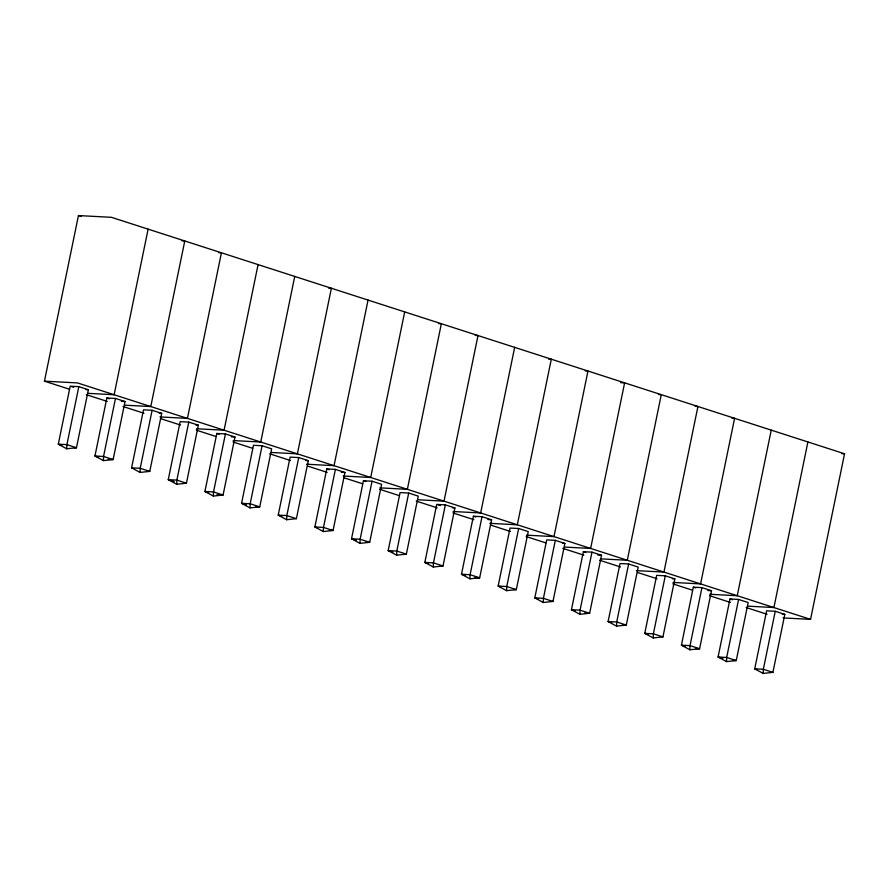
<?xml version="1.0" encoding="UTF-8"?>
<svg xmlns="http://www.w3.org/2000/svg" width="889" height="889" viewBox="0 0 889 889"><rect width="100%" height="100%" fill="white"/><g stroke="black" fill="none" stroke-linecap="round" stroke-linejoin="round"><path stroke-width="1.33" d="M66.731 448.789L66.908 444.644L78.81 386.637L88.378 389.715L76.465 447.734L66.731 448.789L58.285 444.189L70.198 386.182L78.81 386.637M103.391 460.613L103.557 456.468L115.47 398.461L125.038 401.539L113.125 459.557L103.391 460.613L94.945 456.013L106.847 398.005L115.47 398.461M140.04 472.437L140.218 468.292L152.119 410.285L161.687 413.363L149.774 471.381L140.04 472.437L131.594 467.836L143.507 409.829L152.119 410.285M176.7 484.249L176.867 480.116L188.779 422.108L198.347 425.186L186.434 483.205L176.7 484.249L168.254 479.66L180.156 421.653L188.779 422.108M213.349 496.073L213.527 491.939L225.428 433.921L234.996 437.01L223.083 495.029L213.349 496.073L204.903 491.484L216.816 433.476L225.428 433.921M250.009 507.897L250.176 503.763L262.088 445.745L271.656 448.834L259.744 506.852L250.009 507.897L241.564 503.307L253.465 445.289L262.088 445.745M286.658 519.721L286.836 515.587L298.737 457.568L308.305 460.658L296.393 518.665L286.658 519.721L278.213 515.131L290.125 457.113L298.737 457.568M323.318 531.544L323.485 527.41L335.397 469.392L344.954 472.481L333.053 530.489L323.318 531.544L314.873 526.955L326.774 468.936L335.397 469.392M359.967 543.368L360.145 539.234L372.047 481.216L381.614 484.305L369.702 542.312L359.967 543.368L351.522 538.778L363.434 480.76L372.047 481.216M396.627 555.192L396.794 551.058L408.707 493.039L418.263 496.129L406.362 554.136L396.627 555.192L388.182 550.602L400.083 492.584L408.707 493.039M433.276 567.015L433.454 562.881L445.356 504.863L454.924 507.952L443.011 565.96L433.276 567.015L424.831 562.426L436.743 504.407L445.356 504.863M469.937 578.839L470.103 574.705L482.016 516.687L491.573 519.776L479.671 577.783L469.937 578.839L461.491 574.25L473.393 516.231L482.016 516.687M506.586 590.663L506.763 586.518L518.665 528.511L528.233 531.6L516.32 589.607L506.586 590.663L498.14 586.073L510.053 528.055L518.665 528.511M543.246 602.486L543.412 598.341L555.325 540.334L564.882 543.423L552.98 601.431L543.246 602.486L534.8 597.886L546.702 539.879L555.325 540.334M579.895 614.31L580.072 610.165L591.974 552.158L601.542 555.247L589.629 613.254L579.895 614.31L571.449 609.71L583.362 551.702L591.974 552.158M616.555 626.134L616.722 621.989L628.634 563.982L638.191 567.071L626.289 625.078L616.555 626.134L608.109 621.533L620.011 563.526L628.634 563.982M653.204 637.958L653.382 633.813L665.283 575.805L674.851 578.883L662.938 636.902L653.204 637.958L644.758 633.357L656.671 575.35L665.283 575.805M689.864 649.781L690.031 645.636L701.943 587.629L711.5 590.707L699.599 648.726L689.864 649.781L681.419 645.181L693.32 587.173L701.943 587.629M726.513 661.605L726.68 657.46L738.592 599.453L748.16 602.531L736.248 660.549L726.513 661.605L718.068 657.004L729.98 598.997L738.592 599.453M763.173 673.429L763.34 669.284L775.252 611.276L784.809 614.355L772.908 672.373L763.173 673.429L754.728 668.828L766.629 610.821L775.252 611.276M69.32 389.193L44.45 381.17L78.443 215.571L111.458 217.316L844.55 453.779L810.557 619.366L783.042 617.922M148.119 229.14L114.125 394.738L87.989 393.349M258.077 264.611L224.084 430.198L196.569 428.754M294.737 276.435L260.744 442.022L233.229 440.566M368.046 300.082L334.053 465.669L306.538 464.214M404.695 311.906L370.702 477.493L343.187 476.037M514.664 347.377L480.671 512.964L453.157 511.508M771.241 430.132L737.248 595.73L709.733 594.274M807.901 441.955L773.908 607.554L747.76 606.165M182.023 240.819L184.768 240.963L150.774 406.551L124.638 405.173M218.672 252.643L221.428 252.787L187.435 418.375L159.92 416.93M328.641 288.114L331.386 288.258L297.393 453.846L271.256 452.468M438.599 323.585L441.355 323.729L407.362 489.317L379.847 487.861M475.259 335.409L478.004 335.553L444.011 501.14L417.874 499.762M548.557 359.056L551.313 359.2L517.32 524.788L489.806 523.332M585.218 370.88L587.973 371.024L553.98 536.612L526.466 535.156M620.5 382.626L624.623 382.848L590.629 548.435L564.493 547.057M658.527 394.516L661.283 394.672L627.29 560.259L601.142 558.87M695.176 406.34L697.932 406.495L663.939 572.083L636.424 570.627M44.45 381.17L77.465 382.915L810.557 619.366M731.836 418.163L734.592 418.308L700.599 583.906L673.084 582.451M85.922 389.593L88.378 389.715M121.337 401.35L125.038 401.539M159.231 413.241L161.687 413.363M841.794 453.634L844.55 453.779M195.88 425.053L198.347 425.186M231.307 436.821L234.996 437.01M74.009 447.6L76.465 447.734L66.908 444.644L58.285 444.189L61.874 445.345M305.838 460.524L308.305 460.658M108.202 459.291L113.125 459.557L103.557 456.468L94.945 456.013L98.535 457.168M341.265 472.281L344.954 472.481M131.594 467.836L140.218 468.292L149.774 471.381L147.318 471.248M216.938 494.695L223.083 495.029L213.527 491.939L204.903 491.484L208.493 492.639M452.457 507.819L454.924 507.952M256.054 506.652L259.744 506.852L250.176 503.763L241.564 503.307L246.342 504.852M487.883 519.576L491.573 519.776M329.363 530.3L333.053 530.489L323.485 527.41L314.873 526.955L317.262 527.722M562.426 543.29L564.882 543.423M366.012 542.123L369.702 542.312L360.145 539.234L351.522 538.778L356.311 540.323M597.853 555.047L601.542 555.247M440.555 565.837L443.011 565.96L433.454 562.881L424.831 562.426L428.42 563.582M672.384 578.761L674.851 578.883M474.748 577.528L479.671 577.783L470.103 574.705L461.491 574.25L465.069 575.405M707.811 590.518L711.5 590.707M513.864 589.474L516.32 589.607L506.763 586.518L498.14 586.073L500.529 586.84M782.353 614.232L784.809 614.355M584.706 612.999L589.629 613.254L580.072 610.165L571.449 609.71L575.039 610.876M622.589 624.878L626.289 625.078L616.722 621.989L608.109 621.533L611.688 622.689M695.898 648.526L699.599 648.726L690.031 645.636L681.419 645.181L684.997 646.336M732.558 660.349L736.248 660.549L726.68 657.46L718.068 657.004L722.846 658.549M78.443 215.571L81.055 216.416M71.387 386.559L73.787 387.337M106.847 398.005L109.247 398.772M216.816 433.476L219.205 434.243M326.774 468.936L329.163 469.714M363.434 480.76L365.824 481.538M437.933 504.796L440.333 505.563M473.393 516.231L475.782 517.009M583.362 551.702L585.751 552.469M693.32 587.173L695.709 587.94M729.98 598.997L732.369 599.764M86.344 394.683L107.291 401.428M122.993 406.495L143.94 413.252M160.953 418.741L180.6 425.075M196.302 430.143L215.938 436.477M232.962 441.966L252.598 448.3M269.611 453.79L290.559 460.546M307.572 466.036L327.208 472.37M344.232 477.86L362.556 483.772M379.581 489.261L399.217 495.595M416.23 501.085L437.177 507.841M452.89 512.909L473.826 519.665M490.85 525.155L510.486 531.489M526.199 536.556L545.835 542.89M562.848 548.38L583.795 555.136M599.508 560.203L620.444 566.96M637.469 572.449L657.104 578.783M672.817 583.851L692.453 590.185M709.466 595.674L730.414 602.431M746.115 607.498L767.063 614.255M186.434 483.205L176.867 480.116L168.254 479.66L174.233 481.594M296.393 518.665L286.836 515.587L278.213 515.131L281.802 516.287M406.362 554.136L396.794 551.058L388.182 550.602L392.96 552.147M552.98 601.431L543.412 598.341L534.8 597.886L538.378 599.053M662.938 636.902L653.382 633.813L644.758 633.357L648.348 634.513M772.908 672.373L763.34 669.284L754.728 668.828L757.117 669.606"/></g></svg>
